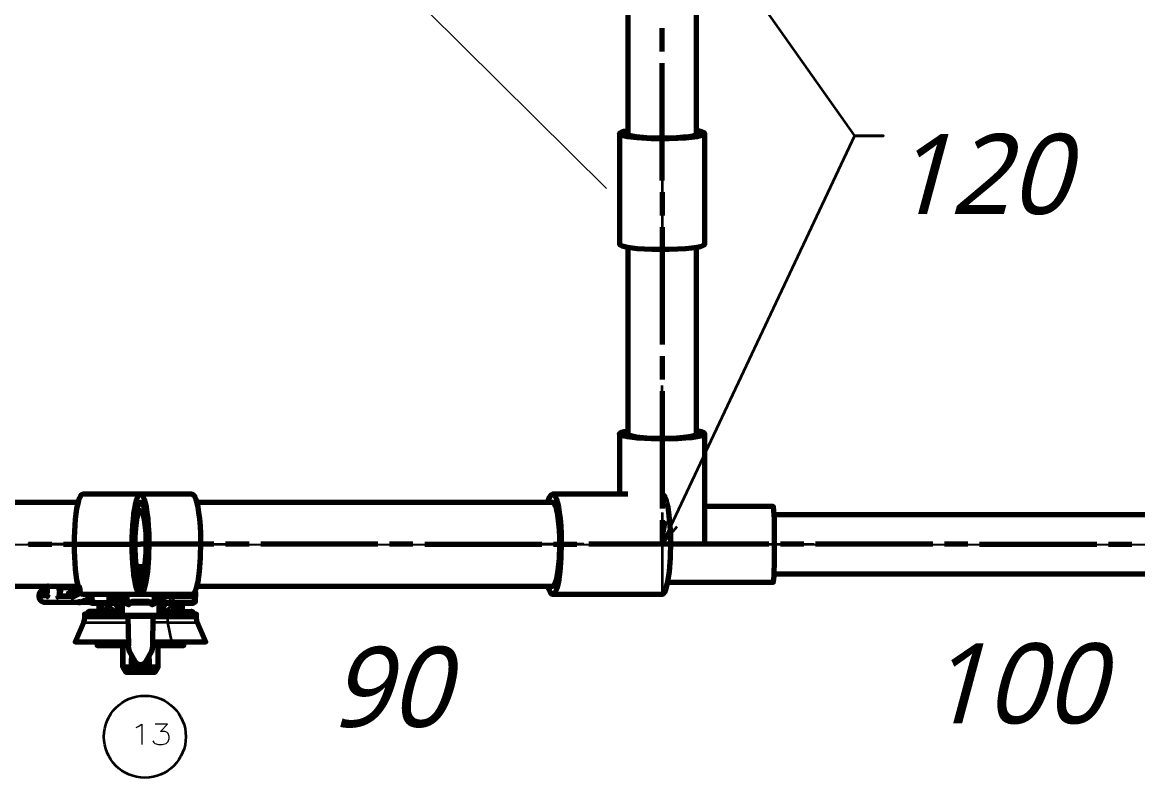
# Model space of a CAD drawing. Header units: millimetres. Extents: x 0 to 174, y 0 to 33.
# Drawn here: x 44.47 to 48.22, y 8.135 to 10.674 of the extents above; entities that cross this region are included whole.
import ezdxf

# ---------------------------------------------------------------- set-up
doc = ezdxf.new("R2010")
doc.units = ezdxf.units.MM
for name, color, linetype in [('GREEN_CENTERLINE_CONFIRMED', 7, 'Continuous'), ('GREEN_CENTERLINE_INFERRED', 7, 'Continuous'), ('PDF_Text', 7, 'Continuous')]:
    doc.layers.add(name, color=color, linetype=linetype)
doc.layers.add('PDF_Geomertry', color=7, linetype='Continuous', true_color=0x405f80)
doc.styles.add('PDF Lucida Handwriting Italic', font='')
doc.styles.get('PDF Lucida Handwriting Italic').set_extended_font_data('Lucida Handwriting', italic=True)

# ---------------------------------------------------------------- blocks, each defined once
blk = doc.blocks.new('SYM_13_034')
at = {"layer": 'PDF_Geomertry', "lineweight": 70}
for points in [[(0.0632, 0.1271), (0.0653, 0.1275), (0.0674, 0.1289), (0.0719, 0.1347), (0.0771, 0.1472), (0.0826, 0.1694), (0.0878, 0.2038), (0.0914, 0.2497), (0.0925, 0.3031), (0.0919, 0.3304), (0.0906, 0.3567), (0.0885, 0.3806), (0.0858, 0.4022), (0.0829, 0.4199), (0.0796, 0.4347), (0.0764, 0.4453), (0.0731, 0.4536), (0.0701, 0.4585), (0.0676, 0.4614), (0.0654, 0.4629), (0.0632, 0.4633)], [(-0.1032, 0.0993), (-0.2572, 0.0993), (-0.2592, 0.0994), (-0.2682, 0.1026), (-0.2746, 0.1097), (-0.2769, 0.119), (-0.2769, 0.1246), (-0.2747, 0.1335), (-0.2685, 0.1407), (-0.2486, 0.1546)], [(-0.2469, 0.1553), (-0.2471, 0.1553), (-0.2475, 0.155), (-0.2554, 0.1496)], [(-0.2486, 0.1524), (-0.2476, 0.1547)], [(-0.2465, 0.1535), (-0.2482, 0.1521)], [(-0.244, 0.1543), (-0.2465, 0.1535), (-0.2468, 0.1543), (-0.2467, 0.1546), (-0.2465, 0.155)], [(-0.209, 0.1546), (-0.2093, 0.1511), (-0.2093, 0.151), (-0.2093, 0.1507)], [(-0.2093, 0.1513), (-0.2093, 0.1506), (-0.209, 0.15), (-0.2086, 0.1496), (-0.2082, 0.1492), (-0.2074, 0.149), (-0.2036, 0.149)], [(-0.1458, 0.15), (-0.1863, 0.15), (-0.2036, 0.15), (-0.2032, 0.1546)], [(-0.2764, 0.1281), (-0.2767, 0.1246), (-0.2765, 0.1247), (-0.2765, 0.125), (-0.2761, 0.1253), (-0.2753, 0.1256), (-0.2726, 0.126), (-0.2725, 0.1274)], [(-0.2767, 0.1246), (-0.2765, 0.1197), (-0.2765, 0.1194), (-0.2765, 0.1194)], [(-0.276, 0.119), (-0.2746, 0.1219), (-0.2721, 0.1229), (-0.2726, 0.1229)], [(-0.276, 0.1189), (-0.276, 0.119), (-0.274, 0.1189), (-0.2732, 0.1221), (-0.2725, 0.1228), (-0.2722, 0.1229), (-0.2721, 0.1229)], [(-0.2543, 0.1189), (-0.2499, 0.1203), (-0.2471, 0.1239), (-0.2465, 0.1261)], [(-0.2104, 0.1154), (-0.2129, 0.1163), (-0.2143, 0.1183), (-0.2144, 0.1197)], [(-0.2104, 0.1396), (-0.2099, 0.1453)], [(-0.1437, 0.1435), (-0.1819, 0.1228), (-0.1865, 0.1211), (-0.1912, 0.1204), (-0.2061, 0.1204), (-0.2057, 0.1253), (-0.204, 0.144)], [(-0.1331, 0.1493), (-0.1529, 0.144), (-0.1843, 0.1271)], [(-0.1418, 0.1388), (-0.174, 0.1221)], [(-0.1376, 0.1313), (-0.16, 0.1197), (-0.1731, 0.1203)], [(-0.16, 0.1197), (-0.1646, 0.1179), (-0.1693, 0.1174)], [(-0.1313, 0.1271), (0.025, 0.1271)], [(-0.1056, 0.1271), (-0.1054, 0.1046), (-0.1043, 0.1007), (-0.1014, 0.0978), (-0.0975, 0.0968), (-0.0967, 0.0968), (-0.0956, 0.0968), (-0.0462, 0.0968), (-0.0333, 0.0968)], [(-0.0351, 0.1271), (-0.0347, 0.1046), (-0.0344, 0.1024), (-0.0318, 0.0983), (-0.0274, 0.0968)], [(-0.0186, 0.0942), (-0.019, 0.1181), (-0.0236, 0.1271)], [(-0.0187, 0.1271), (-0.019, 0.1181), (-0.0179, 0.1181)], [(0.0121, 0.1279), (0.0096, 0.1224), (0.009, 0.1181), (0.005, 0.1181), (-0.0021, 0.1181), (-0.0143, 0.1181), (-0.0156, 0.1181), (-0.0154, 0.1271)], [(-0.0156, 0.1181), (-0.0146, 0.0613), (-0.0135, 0.0574), (-0.0107, 0.0546), (-0.0068, 0.0535), (-0.0063, 0.0535), (0.0057, 0.0535), (0.1206, 0.0535), (0.1325, 0.0535), (0.1331, 0.0535), (0.136, 0.054), (0.1385, 0.0557), (0.1403, 0.0582), (0.1408, 0.0613)], [(0.009, 0.1181), (0.0163, 0.1182), (0.0168, 0.1182), (0.0168, 0.1182), (0.0168, 0.1094), (0.0168, 0.1094), (0.0158, 0.1094), (0.009, 0.1096), (0.0096, 0.1051), (0.0112, 0.1011), (0.014, 0.0975), (0.0176, 0.0949), (0.0215, 0.0933), (0.0257, 0.0928), (0.0257, 0.1006)], [(0.0169, 0.1182), (0.0182, 0.1229), (0.0257, 0.1271), (0.1006, 0.1271), (0.1051, 0.1258), (0.1094, 0.1182), (0.1094, 0.1094), (0.1081, 0.1047), (0.1006, 0.1006), (0.0929, 0.1006), (0.0919, 0.1014), (0.0918, 0.1031), (0.0344, 0.1031), (0.0343, 0.1014), (0.0333, 0.1006), (0.0257, 0.1006), (0.0211, 0.1019), (0.0169, 0.1094)], [(0.1094, 0.1182), (0.1094, 0.1182), (0.1104, 0.1182), (0.1172, 0.1181)], [(0.1418, 0.1181), (0.1406, 0.1181), (0.1283, 0.1181), (0.1213, 0.1181), (0.1172, 0.1181), (0.1167, 0.1225), (0.1144, 0.1274)], [(0.1325, 0.0535), (0.1361, 0.0546), (0.1386, 0.0574), (0.1396, 0.0613), (0.1408, 0.0613), (0.1418, 0.1181), (0.1417, 0.1271)], [(0.2486, 0.1181), (0.2407, 0.1181), (0.1731, 0.1181), (0.1639, 0.1181), (0.1443, 0.1181)], [(0.1547, 0.1046), (0.1542, 0.1015), (0.1525, 0.099), (0.1501, 0.0974), (0.1474, 0.0968), (0.1563, 0.0968), (0.1729, 0.0968), (0.2407, 0.0968), (0.2478, 0.1013), (0.2486, 0.1047), (0.2486, 0.1181), (0.2486, 0.1403)], [(0.2463, 0.1193), (0.2463, 0.1194), (0.2463, 0.1349), (0.2483, 0.1349), (0.2486, 0.1349), (0.2486, 0.1225), (0.2486, 0.1186)], [(-0.2572, 0.1003), (-0.1457, 0.1003), (-0.141, 0.1008), (-0.1367, 0.1025)], [(-0.1457, 0.1022), (-0.1415, 0.1028), (-0.1375, 0.1043)], [(-0.1456, 0.0996), (-0.141, 0.1001), (-0.1364, 0.1018)], [(-0.1342, 0.101), (-0.1353, 0.1018), (-0.1358, 0.1019), (-0.1364, 0.1018), (-0.1232, 0.1088)], [(-0.1054, 0.1046), (-0.0964, 0.1046), (-0.0956, 0.1046), (-0.0956, 0.0968)], [(-0.1051, 0.1046), (-0.104, 0.1003), (-0.1006, 0.0974)], [(-0.0768, 0.0964), (-0.0769, 0.0928), (-0.0769, 0.0922), (-0.0769, 0.0921)], [(-0.0457, 0.0806), (-0.0478, 0.0838), (-0.0486, 0.0876)], [(-0.0462, 0.1046), (-0.0462, 0.0968)], [(-0.0371, 0.1046), (-0.0364, 0.1015), (-0.0349, 0.099), (-0.0324, 0.0974), (-0.0296, 0.0968), (-0.0274, 0.0968), (-0.0207, 0.0968), (-0.0244, 0.0978), (-0.0271, 0.1007), (-0.0282, 0.1046)], [(-0.02, 0.0943), (-0.0182, 0.0906)], [(-0.0186, 0.094), (-0.0181, 0.0906), (-0.0171, 0.0886)], [(-0.0175, 0.0922), (-0.0157, 0.0865), (-0.015, 0.0808)], [(0.0333, 0.1006), (0.0333, 0.1006), (0.0336, 0.1006), (0.0926, 0.1006), (0.0929, 0.1006)], [(0.0343, 0.1014), (0.0343, 0.1013), (0.0342, 0.1007), (0.0336, 0.1006)], [(0.1006, 0.1006), (0.1006, 0.0928), (0.1049, 0.0933), (0.109, 0.0951), (0.1125, 0.0978), (0.1151, 0.1014), (0.1167, 0.1053), (0.1172, 0.1096), (0.11, 0.1094), (0.1094, 0.1094), (0.1094, 0.1094)], [(0.1413, 0.0808), (0.1419, 0.0865), (0.1437, 0.0922)], [(0.1414, 0.0838), (0.1429, 0.0879)], [(0.1433, 0.0886), (0.1464, 0.0942)], [(0.1517, 0.069), (0.1568, 0.069), (0.1571, 0.069), (0.1583, 0.0692), (0.1604, 0.07), (0.1612, 0.0707), (0.1608, 0.071), (0.1517, 0.075)], [(0.1636, 0.1046), (0.1626, 0.1007), (0.1599, 0.0978), (0.1563, 0.0968)], [(0.1729, 0.1046), (0.1729, 0.0968)], [(-0.0147, 0.06), (-0.1254, 0.06), (-0.1254, 0.0475), (-0.126, 0.0415), (-0.1286, 0.0321), (-0.1561, -0.0329), (0.0228, -0.0329)], [(-0.0165, 0.0679), (-0.0732, 0.0683), (-0.1069, 0.069), (-0.1089, 0.0692), (-0.109, 0.0692), (-0.109, 0.0692), (-0.1092, 0.0693), (-0.1115, 0.0686), (-0.1133, 0.0668), (-0.114, 0.0643)], [(-0.064, 0.0686), (-0.0708, 0.0686)], [(-0.039, 0.0703), (-0.0457, 0.0736), (-0.064, 0.0736), (-0.064, 0.0686), (-0.0315, 0.0686), (-0.0318, 0.0686)], [(-0.035, 0.0707), (-0.0332, 0.0694), (-0.0308, 0.069), (-0.0308, 0.069), (-0.0253, 0.069)], [(-0.0133, 0.0613), (-0.0128, 0.0582), (-0.0112, 0.0557), (-0.009, 0.054), (-0.0063, 0.0535)], [(0.0212, 0.0535), (0.0231, -0.0456)], [(0.105, 0.0535), (0.1033, -0.0456), (0.1022, -0.0551), (0.0997, -0.0647), (0.0956, -0.0735), (0.0799, -0.1006), (0.0789, -0.1022), (0.0715, -0.1083), (0.0622, -0.1103), (0.0531, -0.1075), (0.0464, -0.1006), (0.0307, -0.0735), (0.0267, -0.0647), (0.024, -0.0553), (0.0229, -0.0456)], [(0.1035, -0.0329), (0.1683, -0.0329), (0.2824, -0.0329), (0.2549, 0.0321), (0.2529, 0.0378), (0.2517, 0.0475), (0.2517, 0.06), (0.1536, 0.06), (0.14, 0.06)], [(0.1331, 0.0536), (0.1346, 0.0536)], [(0.2403, 0.0643), (0.2396, 0.0668), (0.2378, 0.0686), (0.2354, 0.0693), (0.2353, 0.0692), (0.2353, 0.0692), (0.2351, 0.0692), (0.2331, 0.069), (0.2146, 0.0685), (0.1468, 0.0679)], [(0.1581, 0.0686), (0.1578, 0.0686), (0.1903, 0.0686), (0.1903, 0.0736), (0.1719, 0.0736), (0.1653, 0.0703), (0.1635, 0.0708), (0.1628, 0.0708), (0.1618, 0.0704), (0.1599, 0.069), (0.1578, 0.0686), (0.1617, 0.069), (0.1653, 0.0703)], [(0.1903, 0.0686), (0.1971, 0.0686)], [(0.201, 0.0736), (0.2024, 0.0738), (0.2025, 0.0738), (0.2025, 0.0738)], [(0.2044, 0.0688), (0.2074, 0.0688), (0.2075, 0.0688)], [(0.2399, 0.0651), (0.2394, 0.0671)], [(-0.0763, -0.0329), (-0.0825, -0.045), (0.0229, -0.045)], [(0.1033, -0.045), (0.1329, -0.045), (0.2087, -0.045), (0.2025, -0.0329)], [(0.1222, -0.1175), (0.004, -0.1175), (0.004, -0.045), (0.004, -0.1175), (0.0139, -0.1344), (0.1124, -0.1344), (0.1222, -0.1175), (0.1222, -0.0449)], [(0.0347, -0.0804), (0.0332, -0.1174), (0.0335, -0.0979), (0.0336, -0.0785)], [(0.0915, -0.0804), (0.0931, -0.1174), (0.0928, -0.0979), (0.0926, -0.0785)]]:
    blk.add_lwpolyline(points, dxfattribs=at)
for points in [[(0.0632, 0.1546), (0.064, 0.1547), (0.066, 0.1556), (0.0681, 0.1575), (0.0725, 0.1651), (0.0774, 0.1807), (0.0824, 0.2075), (0.0861, 0.2461), (0.0878, 0.2939), (0.0874, 0.3189), (0.0863, 0.3432), (0.0844, 0.3653), (0.0819, 0.3854), (0.0793, 0.4011), (0.0763, 0.4143), (0.0733, 0.4232), (0.0703, 0.4299), (0.0678, 0.4333), (0.0656, 0.4351), (0.0632, 0.4358), (0.0622, 0.4357), (0.0603, 0.4349), (0.0582, 0.4329), (0.0539, 0.4253), (0.049, 0.4094), (0.0442, 0.3825), (0.0403, 0.3433), (0.0389, 0.2951), (0.0393, 0.2699), (0.0404, 0.2456), (0.0422, 0.2235), (0.0447, 0.2036), (0.0475, 0.1879), (0.0506, 0.175), (0.0533, 0.1664), (0.0564, 0.1601), (0.0589, 0.1568), (0.061, 0.1551)], [(0.0632, 0.4358), (0.0622, 0.4357), (0.0603, 0.4349), (0.0582, 0.4329), (0.0539, 0.4253), (0.049, 0.4094), (0.0442, 0.3825), (0.0403, 0.3433), (0.0389, 0.2951), (0.0393, 0.2699), (0.0404, 0.2456), (0.0422, 0.2235), (0.0447, 0.2036), (0.0475, 0.1879), (0.0506, 0.175), (0.0533, 0.1664), (0.0564, 0.1601), (0.0589, 0.1568), (0.061, 0.1551), (0.0632, 0.1546), (0.064, 0.1547), (0.066, 0.1556), (0.0681, 0.1575), (0.0725, 0.1651), (0.0774, 0.1807), (0.0824, 0.2075), (0.0861, 0.2461), (0.0878, 0.2939), (0.0874, 0.3189), (0.0863, 0.3432), (0.0844, 0.3653), (0.0819, 0.3854), (0.0793, 0.4011), (0.0763, 0.4143), (0.0733, 0.4232), (0.0703, 0.4299), (0.0678, 0.4333), (0.0656, 0.4351)], [(0.0632, 0.1822), (0.0611, 0.1828), (0.059, 0.1847), (0.0568, 0.1885), (0.0539, 0.1956), (0.0513, 0.2053), (0.0486, 0.2194), (0.0465, 0.2364), (0.0449, 0.2567), (0.0439, 0.2785), (0.0442, 0.3229), (0.0472, 0.3603), (0.0514, 0.3857), (0.0558, 0.4), (0.0596, 0.4064), (0.0614, 0.4078), (0.0622, 0.4082), (0.0632, 0.4082), (0.0622, 0.4082), (0.0614, 0.4078), (0.0596, 0.4064), (0.0558, 0.4), (0.0514, 0.3857), (0.0472, 0.3603), (0.0442, 0.3229), (0.0439, 0.2785), (0.0449, 0.2567), (0.0465, 0.2364), (0.0486, 0.2194), (0.0513, 0.2053), (0.0539, 0.1956), (0.0568, 0.1885), (0.059, 0.1847), (0.0611, 0.1828)], [(0.0632, 0.4082), (0.0654, 0.4075), (0.0675, 0.4054), (0.0699, 0.4015), (0.0728, 0.394), (0.0753, 0.3842), (0.0781, 0.3697), (0.0801, 0.3528), (0.0818, 0.3325), (0.0828, 0.3107), (0.0822, 0.2667), (0.0793, 0.2297), (0.075, 0.2046), (0.0706, 0.1904), (0.0667, 0.184), (0.0649, 0.1826), (0.064, 0.1824), (0.0632, 0.1822), (0.064, 0.1824), (0.0649, 0.1826), (0.0667, 0.184), (0.0706, 0.1904), (0.075, 0.2046), (0.0793, 0.2297), (0.0822, 0.2667), (0.0828, 0.3107), (0.0818, 0.3325), (0.0801, 0.3528), (0.0781, 0.3697), (0.0753, 0.3842), (0.0728, 0.394), (0.0699, 0.4015), (0.0675, 0.4054), (0.0654, 0.4075)], [(-0.2532, 0.1463), (-0.2547, 0.1274), (-0.251, 0.1269), (-0.2508, 0.1269), (-0.2486, 0.1524)], [(-0.1342, 0.101), (-0.1399, 0.0999), (-0.1456, 0.0996), (-0.1399, 0.0999)], [(-0.0356, 0.0704), (-0.0336, 0.069), (-0.0315, 0.0686), (-0.0354, 0.069), (-0.039, 0.0703), (-0.0372, 0.0708), (-0.0365, 0.0708)]]:
    blk.add_lwpolyline(points, close=True, dxfattribs=at)
at = {"layer": 'PDF_Geomertry', "lineweight": 35}
for points in [[(-0.2572, 0.1022), (-0.264, 0.1038), (-0.2712, 0.1099), (-0.274, 0.1189), (-0.2543, 0.1189), (-0.2543, 0.1229), (-0.2519, 0.1238), (-0.2507, 0.1253), (-0.2504, 0.1265), (-0.2465, 0.1261), (-0.244, 0.1543), (-0.2435, 0.1546)], [(-0.2547, 0.1235), (-0.2533, 0.1236), (-0.2521, 0.1244), (-0.2512, 0.1256), (-0.2508, 0.1269), (-0.2504, 0.1265), (-0.2482, 0.1521), (-0.2486, 0.1524)], [(-0.2093, 0.1546), (-0.2125, 0.1196), (-0.2126, 0.1196), (-0.2144, 0.1197), (-0.2114, 0.1546)], [(-0.2121, 0.1196), (-0.2121, 0.1199), (-0.2121, 0.1201), (-0.2104, 0.1396), (-0.2097, 0.1394), (-0.2083, 0.1394), (-0.2079, 0.1436), (-0.2092, 0.144), (-0.2096, 0.1444), (-0.2099, 0.1449), (-0.2099, 0.1453), (-0.2093, 0.1513), (-0.2093, 0.1511)], [(-0.1529, 0.15), (-0.1529, 0.1492), (-0.1529, 0.144), (-0.204, 0.144)], [(-0.1863, 0.15), (-0.1858, 0.1546)], [(-0.2726, 0.126), (-0.2726, 0.1235), (-0.274, 0.1231), (-0.2754, 0.1222), (-0.2763, 0.121), (-0.2765, 0.1194), (-0.2761, 0.119), (-0.2769, 0.119)], [(-0.2769, 0.1246), (-0.2767, 0.1246)], [(-0.2725, 0.1274), (-0.2764, 0.1281), (-0.2746, 0.1332), (-0.2683, 0.1404), (-0.2554, 0.1496), (-0.2532, 0.1463), (-0.2661, 0.1372), (-0.2683, 0.1404), (-0.2685, 0.1407)], [(-0.2722, 0.1229), (-0.2742, 0.1225), (-0.2756, 0.121), (-0.2761, 0.119), (-0.276, 0.1189), (-0.2735, 0.1097), (-0.2668, 0.1029), (-0.2576, 0.1003), (-0.2572, 0.1003)], [(-0.276, 0.1189), (-0.274, 0.1189)], [(-0.274, 0.1189), (-0.274, 0.1189)], [(-0.251, 0.1269), (-0.2514, 0.1256), (-0.2522, 0.1244), (-0.2535, 0.1236), (-0.2547, 0.1235), (-0.2543, 0.1229), (-0.2721, 0.1229), (-0.2722, 0.1229), (-0.2726, 0.1235), (-0.2547, 0.1235), (-0.2547, 0.1274), (-0.2725, 0.1274), (-0.2718, 0.1297), (-0.2661, 0.1372)], [(-0.1693, 0.1174), (-0.1693, 0.1154), (-0.2104, 0.1154), (-0.2104, 0.1174), (-0.2115, 0.1176), (-0.2122, 0.1185), (-0.2125, 0.1196), (-0.2121, 0.1201), (-0.2101, 0.12), (-0.1824, 0.12), (-0.1781, 0.1206), (-0.174, 0.1221), (-0.1731, 0.1203), (-0.141, 0.1369)], [(-0.2101, 0.12), (-0.2101, 0.1181), (-0.1824, 0.1181), (-0.1693, 0.1174), (-0.2104, 0.1174), (-0.2101, 0.1181), (-0.2114, 0.1185), (-0.2118, 0.119), (-0.2121, 0.1196), (-0.2101, 0.12), (-0.2083, 0.1394), (-0.2044, 0.1394)], [(-0.2042, 0.1436), (-0.2079, 0.1436), (-0.2074, 0.149)], [(-0.1912, 0.1204), (-0.1912, 0.1206), (-0.1912, 0.1254), (-0.2057, 0.1253)], [(-0.1819, 0.1228), (-0.1843, 0.1271), (-0.1876, 0.1258), (-0.1912, 0.1254)], [(-0.1824, 0.12), (-0.1824, 0.1181), (-0.1776, 0.1186), (-0.1731, 0.1203)], [(-0.1592, 0.1179), (-0.164, 0.1161), (-0.1693, 0.1154)], [(-0.1364, 0.1297), (-0.1592, 0.1179), (-0.16, 0.1197)], [(-0.1421, 0.1394), (-0.1514, 0.1394)], [(-0.1407, 0.1394), (-0.1397, 0.1376)], [(-0.1367, 0.1025), (-0.1375, 0.1043), (-0.1056, 0.121)], [(-0.1056, 0.1188), (-0.1367, 0.1025), (-0.1364, 0.1018)], [(-0.1342, 0.101), (-0.121, 0.1044), (-0.1054, 0.1125)], [(-0.121, 0.1044), (-0.1232, 0.1088), (-0.1056, 0.1181)], [(-0.0957, 0.1271), (-0.0956, 0.1046), (-0.0462, 0.1046), (-0.0465, 0.1271)], [(-0.0374, 0.1271), (-0.0371, 0.1046), (-0.0347, 0.1046), (-0.0282, 0.1046), (-0.0261, 0.1042), (-0.0242, 0.1028), (-0.0206, 0.0978), (-0.0186, 0.094)], [(-0.0186, 0.0942), (-0.0175, 0.0922), (-0.0179, 0.1181), (-0.0178, 0.1271)], [(-0.0146, 0.0613), (-0.0133, 0.0613), (-0.0014, 0.0613), (-0.0021, 0.1181), (-0.0019, 0.1271)], [(-0.014, 0.1271), (-0.0143, 0.1181), (-0.0133, 0.0613)], [(0.0051, 0.1271), (0.005, 0.1181), (0.0057, 0.0613), (0.0057, 0.0535), (0.0021, 0.0546), (0.0003, 0.0563), (-0.001, 0.0586), (-0.0014, 0.0613), (-0.0001, 0.0613), (0.0015, 0.0613), (0.0018, 0.0582), (0.0028, 0.0557), (0.0033, 0.0547), (0.0057, 0.0535)], [(0.009, 0.1181), (0.0146, 0.1181), (0.0163, 0.1182), (0.0168, 0.1182)], [(0.009, 0.1096), (0.009, 0.1181), (0.0146, 0.1181), (0.0163, 0.1179), (0.0167, 0.1179), (0.0168, 0.1179), (0.0168, 0.1179), (0.0168, 0.1179), (0.0168, 0.1179)], [(0.009, 0.1181), (0.009, 0.1181)], [(0.1094, 0.1182), (0.1094, 0.1182), (0.1094, 0.1182), (0.1096, 0.1182), (0.11, 0.1182), (0.1117, 0.1181), (0.1172, 0.1181)], [(0.1094, 0.1179), (0.1117, 0.1181), (0.1172, 0.1181), (0.1172, 0.1096)], [(0.1172, 0.1181), (0.1172, 0.1181)], [(0.1211, 0.1271), (0.1213, 0.1181), (0.1206, 0.0613), (0.1206, 0.0535), (0.1229, 0.0539), (0.1249, 0.0551), (0.1265, 0.0571), (0.1276, 0.0613), (0.1264, 0.0613), (0.1247, 0.0613)], [(0.1282, 0.1271), (0.1283, 0.1181), (0.1276, 0.0613), (0.1396, 0.0613), (0.1406, 0.1181), (0.1404, 0.1271)], [(0.144, 0.1271), (0.1443, 0.1181), (0.1437, 0.0922), (0.1468, 0.0978), (0.1507, 0.1028), (0.1526, 0.1042), (0.1547, 0.1046), (0.1636, 0.1046), (0.1639, 0.1181), (0.1638, 0.1271)], [(0.1729, 0.1271), (0.1731, 0.1181), (0.1729, 0.1046), (0.2407, 0.1046), (0.2407, 0.0968), (0.2417, 0.0969), (0.2425, 0.0972), (0.2442, 0.0985), (0.2454, 0.1006), (0.2463, 0.1046), (0.2437, 0.1046), (0.2407, 0.1046), (0.2407, 0.1181), (0.2407, 0.1283)], [(-0.2572, 0.0993), (-0.2572, 0.1003), (-0.2572, 0.1022), (-0.1457, 0.1022), (-0.1457, 0.1003), (-0.1456, 0.0996), (-0.1033, 0.0996)], [(-0.064, 0.0968), (-0.064, 0.0736), (-0.0675, 0.0736), (-0.0679, 0.0714), (-0.0689, 0.0696), (-0.0699, 0.0689), (-0.0708, 0.0686), (-0.0782, 0.0688), (-0.0768, 0.0692), (-0.0757, 0.0701), (-0.0747, 0.0736), (-0.0761, 0.0738), (-0.0763, 0.0738), (-0.0763, 0.0738), (-0.0769, 0.0713), (-0.0788, 0.0694), (-0.0811, 0.0688), (-0.0821, 0.0693)], [(-0.0763, 0.0968), (-0.0763, 0.0738), (-0.0771, 0.0742)], [(-0.0769, 0.0921), (-0.0771, 0.0919)], [(-0.0675, 0.0968), (-0.0675, 0.0736), (-0.0747, 0.0736), (-0.0747, 0.0968)], [(-0.0486, 0.0876), (-0.0535, 0.0876), (-0.0535, 0.0968)], [(-0.0492, 0.0771), (-0.0514, 0.0799), (-0.0528, 0.0831), (-0.0535, 0.0876)], [(-0.0421, 0.0771), (-0.0457, 0.0736), (-0.0492, 0.0771), (-0.0457, 0.0806)], [(-0.0474, 0.084), (-0.0479, 0.086), (-0.0481, 0.0878), (-0.0486, 0.0876), (-0.0486, 0.0968)], [(-0.0149, 0.075), (-0.0253, 0.075), (-0.0382, 0.0878), (-0.0481, 0.0878), (-0.0481, 0.0968)], [(-0.0382, 0.0878), (-0.0451, 0.0808), (-0.035, 0.0707), (-0.0356, 0.0704), (-0.0421, 0.0771), (-0.0457, 0.0806), (-0.0451, 0.0808), (-0.0464, 0.0824), (-0.0474, 0.084), (-0.0382, 0.0878), (-0.0382, 0.0968)], [(-0.0462, 0.1046), (-0.0371, 0.1046)], [(-0.0147, 0.069), (-0.0253, 0.069), (-0.0253, 0.075), (-0.035, 0.0707), (-0.035, 0.0707)], [(0.1006, 0.0928), (0.0257, 0.0928)], [(0.0921, 0.1007), (0.0926, 0.1006)], [(0.1517, 0.075), (0.1517, 0.069), (0.141, 0.069)], [(0.1797, 0.0876), (0.1793, 0.0842), (0.1782, 0.0808), (0.1754, 0.0771), (0.1719, 0.0736), (0.1685, 0.0771), (0.1719, 0.0806), (0.1715, 0.0808), (0.1644, 0.0878), (0.1517, 0.075), (0.1411, 0.075)], [(0.1736, 0.084), (0.1726, 0.0824), (0.1715, 0.0808), (0.1612, 0.0707), (0.1618, 0.0704), (0.1685, 0.0771)], [(0.1636, 0.1046), (0.1729, 0.1046)], [(0.1749, 0.0968), (0.1749, 0.0876), (0.1743, 0.0878), (0.1742, 0.086), (0.1736, 0.084), (0.1644, 0.0878), (0.1644, 0.0968)], [(0.1644, 0.0878), (0.1743, 0.0878), (0.1743, 0.0968)], [(0.1797, 0.0968), (0.1797, 0.0876), (0.1749, 0.0876), (0.1742, 0.0838), (0.1719, 0.0806), (0.1754, 0.0771)], [(0.201, 0.0736), (0.2021, 0.0701), (0.2032, 0.0692), (0.2044, 0.0688), (0.1971, 0.0686), (0.1961, 0.0689), (0.1951, 0.0696), (0.1942, 0.0714), (0.1938, 0.0736), (0.1903, 0.0736), (0.1903, 0.0968)], [(0.201, 0.0968), (0.201, 0.0736), (0.1938, 0.0736), (0.1938, 0.0968)], [(0.2025, 0.0968), (0.2025, 0.0738), (0.2033, 0.0742)], [(0.2463, 0.1046), (0.2479, 0.1046), (0.2485, 0.1046), (0.2486, 0.1047)], [(-0.1254, 0.0475), (0.0214, 0.0475)], [(-0.0108, 0.0629), (-0.1026, 0.0638), (-0.114, 0.0643)], [(-0.0782, 0.0688), (-0.0811, 0.0688), (-0.0811, 0.0688)], [(-0.0308, 0.069), (-0.0315, 0.0686)], [(0.0015, 0.0613), (0.0035, 0.0613), (0.0057, 0.0613), (0.1206, 0.0613), (0.1228, 0.0613), (0.1247, 0.0613), (0.1239, 0.0565), (0.1226, 0.0546), (0.1221, 0.054), (0.1214, 0.0536), (0.1206, 0.0535)], [(0.1049, 0.0475), (0.1536, 0.0475), (0.1539, 0.0396), (0.155, 0.0321), (0.1046, 0.0321)], [(0.2403, 0.0643), (0.2343, 0.0639), (0.1604, 0.0631), (0.1328, 0.0629)], [(0.1536, 0.06), (0.1536, 0.0475), (0.2517, 0.0475)], [(0.1578, 0.0686), (0.1571, 0.069)], [(0.2025, 0.0738), (0.2032, 0.0713), (0.205, 0.0694), (0.2075, 0.0688), (0.2083, 0.0693)], [(-0.1286, 0.0321), (0.0217, 0.0321)], [(0.1683, -0.0329), (0.155, 0.0321), (0.2549, 0.0321)], [(0.13, -0.0329), (0.1329, -0.045)]]:
    blk.add_lwpolyline(points, dxfattribs=at)
at = {"layer": 'PDF_Geomertry', "lineweight": 70}
for points in [[(-0.0789, 0.0968), (-0.0776, 0.0946), (-0.0771, 0.0919), (-0.0771, 0.0742, -0.408431), (-0.0821, 0.0693), (-0.1092, 0.0693), (-0.11, 0.0692), (-0.1131, 0.0674), (-0.114, 0.0643), (-0.114, 0.06)], [(0.2033, 0.0968), (0.2033, 0.0742, 0.431873), (0.2083, 0.0693), (0.2354, 0.0693), (0.2388, 0.0679), (0.2401, 0.0654), (0.2403, 0.0643), (0.2403, 0.06)]]:
    blk.add_lwpolyline(points, format="xyb", dxfattribs=at)
blk.add_ellipse((0.0631, 0.2952), major_axis=(0, 0.1681), ratio=0.172016, start_param=6.278761, end_param=9.430261, dxfattribs=at)

msp = doc.modelspace()

# ---------------------------------------------------------------- linework, layer by layer
at = {"layer": 'GREEN_CENTERLINE_CONFIRMED'}
for points in [[(24.1433, 8.9186), (44.8672, 8.9186)], [(46.6208, 8.9186), (66.8161, 8.9186)]]:
    msp.add_lwpolyline(points, dxfattribs=at)
at = {"layer": 'GREEN_CENTERLINE_INFERRED'}
msp.add_lwpolyline([(44.8672, 8.9186), (46.6208, 8.9186)], dxfattribs=at)
at = {"layer": 'PDF_Geomertry', "color": 18, "lineweight": 35, "true_color": 0x260000}
for points in [[(46.6208, 13.4233), (47.2274, 12.4838), (47.3257, 12.4838), (47.2274, 12.4838), (46.6208, 11.2076), (47.2671, 10.2922), (47.3656, 10.2922), (47.2671, 10.2922), (46.6208, 8.9193)], [(46.6208, 10.5753), (46.6208, 10.654)], [(46.6208, 10.1422), (46.6208, 10.536)], [(46.6208, 10.1926), (46.6208, 10.4621)], [(46.6208, 10.1532), (46.6208, 10.0744)], [(46.6208, 10.1028), (46.6208, 10.0242)], [(46.6208, 10.0351), (46.6208, 9.7656)], [(46.6208, 9.9847), (46.6208, 9.591)], [(46.6208, 9.5517), (46.6208, 9.4729)], [(46.6208, 9.1836), (46.6208, 9.4531)], [(46.6208, 9.4336), (46.6208, 9.0399)], [(46.6208, 9.1442), (46.6208, 9.0654)], [(46.6208, 9.0261), (46.6208, 8.7565)], [(46.6208, 9.0004), (46.6208, 8.9218)], [(46.6347, 8.9968), (46.6208, 8.9193), (46.6717, 8.9794)], [(44.6913, 8.9193), (44.489, 8.9193)], [(44.4903, 8.9193), (44.569, 8.9193)], [(44.6083, 8.9193), (45.0021, 8.9193)], [(44.8754, 8.9193), (44.6826, 8.9193)], [(45.114, 8.9193), (44.6919, 8.9193)], [(44.7307, 8.9193), (44.8093, 8.9193)], [(44.8488, 8.9193), (45.051, 8.9193)], [(44.9935, 8.9193), (44.9147, 8.9193)], [(45.0283, 8.9193), (45.0418, 8.9193)], [(45.0329, 8.9193), (45.2257, 8.9193)], [(45.2321, 8.9193), (45.1535, 8.9193)], [(45.6653, 8.9193), (45.2715, 8.9193)], [(45.7833, 8.9193), (45.7046, 8.9193)], [(45.8226, 8.9193), (46.2164, 8.9193)], [(46.3579, 8.9193), (46.0681, 8.9193)], [(46.2558, 8.9193), (46.3344, 8.9193)], [(46.3739, 8.9193), (46.796, 8.9193)], [(46.476, 8.9193), (46.3972, 8.9193)], [(46.7289, 8.9193), (46.4831, 8.9193)], [(46.5464, 8.9193), (46.4853, 8.9193)], [(46.5154, 8.9193), (46.8053, 8.9193)], [(46.9794, 8.9193), (46.5857, 8.9193)], [(46.8469, 8.9193), (46.7683, 8.9193)], [(46.8864, 8.9193), (47.1322, 8.9193)], [(47.0975, 8.9193), (47.0188, 8.9193)], [(47.5306, 8.9193), (47.1369, 8.9193)], [(47.6487, 8.9193), (47.57, 8.9193)], [(47.6881, 8.9193), (48.0818, 8.9193)], [(48.1211, 8.9193), (48.1999, 8.9193)], [(46.6208, 8.8824), (46.6208, 8.7633)]]:
    msp.add_lwpolyline(points, dxfattribs=at)
at = {"layer": 'PDF_Geomertry', "color": 7, "lineweight": 13}
msp.add_lwpolyline([(45.3439, 11.1964), (46.434, 10.1153)], dxfattribs=at)
at = {"layer": 'PDF_Geomertry', "lineweight": 70}
for points in [[(46.5053, 11.0085), (46.5053, 10.2994), (46.5054, 10.2988), (46.5057, 10.2981), (46.5074, 10.2967), (46.5151, 10.2936), (46.534, 10.29), (46.5687, 10.2867), (46.6181, 10.2851), (46.645, 10.2854), (46.6706, 10.2865), (46.6924, 10.2882), (46.7106, 10.2904), (46.7225, 10.2926), (46.731, 10.2951), (46.7346, 10.2969), (46.7363, 10.2994), (46.7363, 11.0085)], [(46.4776, 10.2994), (46.4776, 9.9283), (46.4778, 9.9276), (46.4782, 9.9268), (46.4797, 9.9253), (46.4869, 9.9219), (46.5043, 9.9179), (46.5368, 9.9139), (46.5857, 9.9111), (46.6446, 9.9108), (46.6733, 9.9118), (46.6999, 9.9135), (46.7211, 9.9157), (46.7388, 9.9182), (46.7501, 9.9207), (46.7582, 9.9233), (46.7619, 9.9254), (46.7633, 9.9268), (46.7639, 9.9283), (46.7639, 10.2994), (46.7633, 10.2979), (46.7619, 10.2965), (46.7582, 10.2944), (46.7501, 10.2918), (46.7388, 10.2893), (46.721, 10.2868), (46.6997, 10.2846), (46.6732, 10.2829), (46.6444, 10.2819), (46.5856, 10.2822), (46.5367, 10.285), (46.5043, 10.2892), (46.4869, 10.2932), (46.4797, 10.2965), (46.4782, 10.2979), (46.4778, 10.2988), (46.4776, 10.2994), (46.4778, 10.3001), (46.4782, 10.301), (46.4801, 10.3026), (46.4843, 10.3047), (46.4931, 10.3075), (46.5053, 10.3099)], [(46.7639, 10.2994), (46.7637, 10.3001), (46.7633, 10.3008), (46.7618, 10.3024), (46.7546, 10.3057), (46.7372, 10.3097), (46.7363, 10.3099)], [(46.5053, 9.9178), (46.5053, 9.2904), (46.5054, 9.2897), (46.5057, 9.289), (46.5074, 9.2876), (46.5151, 9.2846), (46.534, 9.2808), (46.5687, 9.2775), (46.6181, 9.276), (46.645, 9.2764), (46.6706, 9.2774), (46.6924, 9.2792), (46.7106, 9.2814), (46.7225, 9.2836), (46.731, 9.2861), (46.7346, 9.2879), (46.7363, 9.2904), (46.7363, 9.9178)], [(46.7639, 8.9193), (46.7639, 9.2904), (46.7633, 9.2889), (46.7619, 9.2875), (46.7582, 9.2854), (46.7501, 9.2828), (46.7388, 9.2803), (46.721, 9.2776), (46.6997, 9.2756), (46.6732, 9.2739), (46.6444, 9.2729), (46.5856, 9.2732), (46.5367, 9.276), (46.5043, 9.28), (46.4869, 9.284), (46.4797, 9.2875), (46.4782, 9.2889), (46.4778, 9.2897), (46.4776, 9.2904), (46.4778, 9.2911), (46.4782, 9.2918), (46.4801, 9.2936), (46.4843, 9.2957), (46.4931, 9.2983), (46.5053, 9.3008)], [(46.7639, 9.2904), (46.7637, 9.2911), (46.7633, 9.2918), (46.7618, 9.2933), (46.7546, 9.2967), (46.7372, 9.3007), (46.7363, 9.3008)], [(46.4776, 9.2904), (46.4776, 9.0874)], [(44.9053, 8.7511), (45.0411, 8.7511), (45.0432, 8.7515), (45.0454, 8.7529), (45.0499, 8.7588), (45.0551, 8.7713), (45.0607, 8.7935), (45.0658, 8.8278), (45.0694, 8.8738), (45.0706, 8.9271), (45.07, 8.9544), (45.0686, 8.9807), (45.0665, 9.0046), (45.0639, 9.0263), (45.061, 9.0439), (45.0576, 9.0587), (45.0544, 9.0693), (45.0511, 9.0776), (45.0482, 9.0825), (45.0457, 9.0854), (45.0435, 9.0869), (45.0411, 9.0874), (44.8672, 9.0874), (44.6728, 9.0874)], [(46.2364, 9.0599), (46.2386, 9.0674), (46.2438, 9.0799), (46.2483, 9.0857), (46.2504, 9.0869), (46.2525, 9.0874), (46.2536, 9.0872), (46.2547, 9.0869), (46.2569, 9.0854), (46.2596, 9.0825), (46.2624, 9.0776), (46.2658, 9.0693), (46.2689, 9.0587), (46.2722, 9.0439), (46.2751, 9.0263), (46.2779, 9.0046), (46.2799, 8.9807), (46.2812, 8.9544), (46.2819, 8.9271), (46.2808, 8.8738), (46.2772, 8.8278), (46.2721, 8.7935), (46.2665, 8.7713), (46.2613, 8.7588), (46.2568, 8.7529), (46.2546, 8.7515), (46.2525, 8.7511), (46.6208, 8.7511), (46.6229, 8.7515), (46.625, 8.7529), (46.6296, 8.7588), (46.6347, 8.7713), (46.6403, 8.7935), (46.6454, 8.8278), (46.649, 8.8738), (46.6501, 8.9271), (46.6496, 8.9544), (46.6482, 8.9807), (46.6461, 9.0046), (46.6435, 9.0263), (46.6406, 9.0439), (46.6372, 9.0587), (46.634, 9.0693), (46.6307, 9.0776), (46.6278, 9.0825), (46.6253, 9.0854), (46.6231, 9.0869), (46.6208, 9.0874)], [(46.5053, 9.0874), (46.2525, 9.0874)], [(44.6569, 9.0599), (43.4582, 9.0599), (43.4572, 9.0597), (43.4553, 9.0589), (43.4532, 9.0569), (43.4489, 9.0493), (43.444, 9.0335), (43.4392, 9.0065), (43.4353, 8.9674), (43.4339, 8.9192), (43.4343, 8.8939), (43.4354, 8.8696), (43.4372, 8.8475), (43.4397, 8.8276), (43.4425, 8.8119), (43.4456, 8.799), (43.4485, 8.7904), (43.4514, 8.7842), (43.4539, 8.7808), (43.456, 8.7792), (43.4582, 8.7786), (44.6569, 8.7786)], [(45.0574, 8.7786), (46.2525, 8.7786), (46.2535, 8.7788), (46.2554, 8.7796), (46.2575, 8.7815), (46.2618, 8.7892), (46.2668, 8.8047), (46.2717, 8.8315), (46.2756, 8.8701), (46.2771, 8.9179), (46.2768, 8.9429), (46.2757, 8.9672), (46.2739, 8.9893), (46.2714, 9.0094), (46.2688, 9.0251), (46.2656, 9.0383), (46.2626, 9.0472), (46.2596, 9.0539), (46.2571, 9.0574), (46.2549, 9.0592), (46.2525, 9.0599), (45.0574, 9.0599)], [(46.64, 8.7922), (46.9944, 8.7922), (46.9946, 8.7922), (46.9946, 8.7922), (46.9947, 8.7922), (46.9949, 8.7925), (46.9956, 8.7947), (46.9971, 8.8119), (46.999, 8.8678), (46.999, 8.9631), (46.9981, 9.0051), (46.9965, 9.0343), (46.9956, 9.0433), (46.9944, 9.0464), (46.7639, 9.0464)], [(46.9975, 8.8197), (48.4213, 8.8197), (48.4213, 8.8197), (48.4214, 8.8197), (48.4214, 8.8199), (48.4217, 8.8206), (48.4224, 8.824), (48.4239, 8.849), (48.425, 8.9175), (48.4247, 8.9612), (48.4236, 8.9967), (48.4225, 9.0131), (48.4213, 9.0188), (46.9975, 9.0188)], [(46.2364, 8.7788), (46.2396, 8.7683), (46.2429, 8.7604), (46.2457, 8.7557), (46.2482, 8.7529), (46.2504, 8.7515), (46.2525, 8.7511)]]:
    msp.add_lwpolyline(points, dxfattribs=at)
at = {"layer": 'PDF_Geomertry', "color": 1, "lineweight": 70}
for points in [[(46.6208, 10.5753), (46.6208, 10.654)], [(46.6208, 10.1422), (46.6208, 10.536)], [(46.6208, 10.1028), (46.6208, 10.024)], [(46.6208, 9.9847), (46.6208, 9.591)], [(46.6208, 9.5517), (46.6208, 9.4729)], [(46.6208, 9.4336), (46.6208, 9.0399)], [(46.6208, 9.0004), (46.6208, 8.9193), (46.3739, 8.9193)], [(45.114, 8.9193), (44.8672, 8.9193)], [(45.2322, 8.9193), (45.1535, 8.9193)], [(45.6653, 8.9193), (45.2715, 8.9193)], [(45.7833, 8.9193), (45.7046, 8.9193)], [(45.8226, 8.9193), (46.2164, 8.9193)], [(46.2558, 8.9193), (46.3346, 8.9193)]]:
    msp.add_lwpolyline(points, dxfattribs=at)
at = {"layer": 'PDF_Geomertry', "color": 3, "lineweight": 70}
for points in [[(44.4903, 8.9193), (44.569, 8.9193)], [(44.6083, 8.9193), (44.8672, 8.9193)], [(46.9794, 8.9193), (46.6208, 8.9193)], [(47.0975, 8.9193), (47.0188, 8.9193)], [(47.5306, 8.9193), (47.1369, 8.9193)], [(47.6487, 8.9193), (47.57, 8.9193)], [(47.6881, 8.9193), (48.0818, 8.9193)], [(48.1211, 8.9193), (48.1999, 8.9193)]]:
    msp.add_lwpolyline(points, dxfattribs=at)
at = {"layer": 'PDF_Geomertry', "color": 165, "lineweight": 70, "true_color": 0x5267a5}
msp.add_lwpolyline([(44.8672, 8.7511), (44.8672, 8.8528)], dxfattribs=at)
at = {"layer": 'PDF_Geomertry', "color": 18, "lineweight": 13, "true_color": 0x260000}
for points in [[(44.8524, 8.3029), (44.859, 8.3063), (44.8712, 8.3151), (44.8712, 8.2462)], [(44.909, 8.2585), (44.9124, 8.2529), (44.9157, 8.2496), (44.9279, 8.2462), (44.9401, 8.2462), (44.9535, 8.2496), (44.9601, 8.2563), (44.9635, 8.2663), (44.9635, 8.2729), (44.9601, 8.2829), (44.9568, 8.2863), (44.9501, 8.2896), (44.9346, 8.2896), (44.9579, 8.3151), (44.9168, 8.3151)]]:
    msp.add_lwpolyline(points, dxfattribs=at)
at = {"layer": 'PDF_Geomertry', "color": 18, "lineweight": 35, "true_color": 0x260000}
msp.add_circle((44.882, 8.2725), 0.1378, dxfattribs=at)
at = {"layer": 'PDF_Geomertry', "lineweight": 70}
msp.add_ellipse((44.6728, 8.9192), major_axis=(0, 0.1681), ratio=0.171993, start_param=6.281704, end_param=9.425029, dxfattribs=at)

# ---------------------------------------------------------------- block references
msp.add_blockref('SYM_13_034', (44.804, 8.624))

# ---------------------------------------------------------------- texts
at = {"layer": 'PDF_Text', "char_height": 0.26906, "attachment_point": 7, "style": 'PDF Lucida Handwriting Italic'}
for s, insert in [('120', (47.3871, 10.0256)), ('100', (47.5049, 8.3135)), ('90', (45.5029, 8.3018))]:
    msp.add_mtext(s, dxfattribs=dict(at, insert=insert))

doc.saveas('drawing.dxf')
